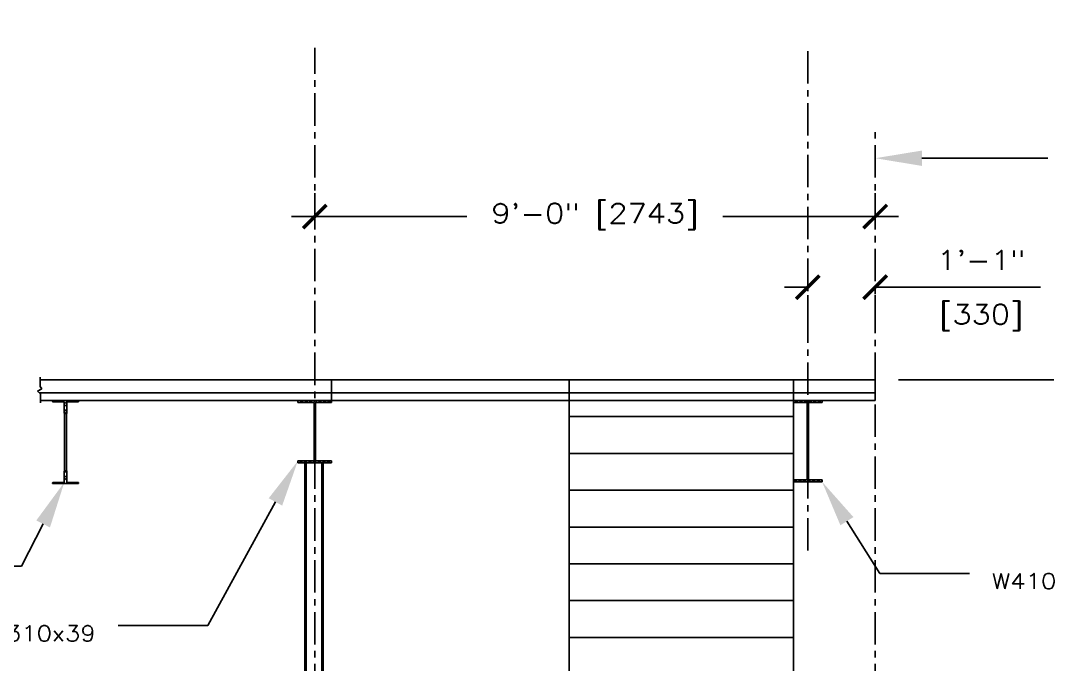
# Model space of a CAD drawing. Header units: inches. Extents: x -1254 to 5631, y 14 to 582.
# Drawn here: x 1120.5 to 1318.4, y 181.1 to 305.3 of the extents above; entities that cross this region are included whole.
import ezdxf
from ezdxf import colors
from ezdxf.entities.mleader import LeaderData, LeaderLine
from ezdxf.math import Vec2, Vec3

# ---------------------------------------------------------------- set-up
doc = ezdxf.new("R2010")
doc.units = ezdxf.units.IN
doc.header["$MEASUREMENT"] = 0
doc.linetypes.add('CENTER', pattern=[2, 1.25, -0.25, 0.25, -0.25])
for name, color, linetype in [('Arch_Section_Truss', 45, 'Continuous'), ('Center', 251, 'CENTER'), ('Dim', 5, 'Continuous'), ('LAYER131A', 131, 'Continuous'), ('Mleader', 5, 'Continuous'), ('Struc_Section_Conc', 71, 'Continuous'), ('Struc_Section_Dim', 5, 'Continuous'), ('Struc_Section_Stair', 131, 'Continuous'), ('Struc_Section_Steel', 11, 'Continuous'), ('Structural_SteelBeam', 22, 'Continuous')]:
    doc.layers.add(name, color=color, linetype=linetype)
doc.styles.add('ROMANS', font='romans.shx', dxfattribs={"width": 1.15})
doc.dimstyles.new('ROMANS', dxfattribs={"dimscale": 0, "dimtxt": 0.078125, "dimasz": 0.09375, "dimexe": 0.09375, "dimexo": 0.09375, "dimgap": 0.0625, "dimtad": 0, "dimdec": 4, "dimzin": 1, "dimdsep": 46, "dimlunit": 4, "dimtxsty": 'ROMANS', "dimblk": 'ARCHTICK', "dimcen": 0.0625, "dimdle": 0.09375, "dimclrd": 256, "dimclre": 256, "dimclrt": 256, "dimadec": 0, "dimazin": 0, "dimtfac": 1, "dimtdec": 4, "dimtofl": 0, "dimtmove": 2, "dimatfit": 0, "dimfxl": 1, "dimtfillclr": 256, "dimfrac": 2, "dimtolj": 1, "dimtzin": 0, "dimarcsym": 0})
doc.dimstyles.new('ROMANS-beside', dxfattribs={"dimscale": 0, "dimtxt": 0.078125, "dimasz": 0.09375, "dimexe": 0.09375, "dimexo": 0.09375, "dimgap": 0.0625, "dimtad": 1, "dimdec": 4, "dimzin": 1, "dimdsep": 46, "dimlunit": 4, "dimtxsty": 'ROMANS', "dimblk": 'ARCHTICK', "dimcen": 0.0625, "dimdle": 0.09375, "dimclrd": 256, "dimclre": 256, "dimclrt": 256, "dimadec": 0, "dimazin": 0, "dimtfac": 1, "dimtdec": 4, "dimtofl": 0, "dimtmove": 0, "dimatfit": 0, "dimfxl": 1, "dimtfillclr": 256, "dimfrac": 2, "dimtolj": 1, "dimtzin": 0, "dimarcsym": 0})

# ---------------------------------------------------------------- blocks, each defined once
blk = doc.blocks.new('_ArchTick')
at = {"color": 0, "linetype": 'ByBlock', "const_width": 0.15}
blk.add_lwpolyline([(-0.5, -0.5), (0.5, 0.5)], dxfattribs=at)
blk = doc.blocks.new('*D46')
at = {"layer": 'DEFPOINTS', "color": 0, "transparency": 16777216}
for p in [(1272.21, 256.84), (1285.21, 256.84), (1285.21, 253.86)]:
    blk.add_point(p, dxfattribs=at)
at = {"layer": 'Dim', "lineweight": -2, "transparency": 16777216}
for p, q in [((1272.21, 253.86), (1267.71, 253.86)), ((1285.21, 253.86), (1317.05, 253.86)), ((1272.21, 252.34), (1272.21, 249.36)), ((1285.21, 252.34), (1285.21, 249.36))]:
    blk.add_line(p, q, dxfattribs=at)
at = {"layer": 'Dim', "lineweight": -2, "transparency": 16777216, "xscale": 4.5, "yscale": 4.5, "zscale": 4.5}
blk.add_blockref('_ArchTick', (1272.21, 253.86), dxfattribs=at)
at = {"layer": 'Dim', "lineweight": -2, "transparency": 16777216, "xscale": 4.5, "yscale": 4.5, "zscale": 4.5, "rotation": 180}
blk.add_blockref('_ArchTick', (1285.21, 253.86), dxfattribs=at)
at = {"layer": 'Dim', "transparency": 16777216, "char_height": 3.75, "attachment_point": 5, "style": 'ROMANS'}
for s, insert in [('\\A1;1\'-1"', (1305.63, 259.09)), ('\\A1;[330]', (1305.63, 248))]:
    blk.add_mtext(s, dxfattribs=dict(at, insert=insert))
blk = doc.blocks.new('*D47')
at = {"layer": 'DEFPOINTS', "color": 0, "transparency": 16777216}
for p in [(1177.21, 267.48), (1177.21, 264.09), (1285.21, 264.09)]:
    blk.add_point(p, dxfattribs=at)
at = {"layer": 'Dim', "lineweight": -2, "transparency": 16777216}
for p, q in [((1177.21, 268.59), (1177.21, 271.98)), ((1285.21, 268.59), (1285.21, 271.98)), ((1172.71, 267.48), (1206.54, 267.48)), ((1289.71, 267.48), (1255.87, 267.48))]:
    blk.add_line(p, q, dxfattribs=at)
at = {"layer": 'Dim', "lineweight": -2, "transparency": 16777216, "xscale": 4.5, "yscale": 4.5, "zscale": 4.5, "rotation": 180}
blk.add_blockref('_ArchTick', (1177.21, 267.48), dxfattribs=at)
at = {"layer": 'Dim', "lineweight": -2, "transparency": 16777216, "xscale": 4.5, "yscale": 4.5, "zscale": 4.5}
blk.add_blockref('_ArchTick', (1285.21, 267.48), dxfattribs=at)
at = {"layer": 'Dim', "transparency": 16777216, "insert": (1231.21, 267.48), "char_height": 3.75, "attachment_point": 5, "style": 'ROMANS'}
blk.add_mtext('\\A1;9\'-0" [2743]', dxfattribs=at)
blk = doc.blocks.new('*D48')
at = {"layer": 'DEFPOINTS', "color": 0, "transparency": 16777216}
for p in [(1285.21, 236), (1327.81, 236), (1285.21, 95)]:
    blk.add_point(p, dxfattribs=at)
at = {"layer": 'Dim', "lineweight": -2, "transparency": 16777216}
for p, q in [((1327.81, 240.5), (1327.81, 191.91)), ((1289.71, 236), (1332.31, 236)), ((1327.81, 90.5), (1327.81, 139.09)), ((1289.71, 95), (1332.31, 95))]:
    blk.add_line(p, q, dxfattribs=at)
at = {"layer": 'Dim', "lineweight": -2, "transparency": 16777216, "xscale": 4.5, "yscale": 4.5, "zscale": 4.5}
for p, rotation in [((1327.81, 236), 90), ((1327.81, 95), 270)]:
    blk.add_blockref('_ArchTick', p, dxfattribs=dict(at, rotation=rotation))
at = {"layer": 'Dim', "transparency": 16777216, "insert": (1327.81, 165.5), "char_height": 3.75, "attachment_point": 5, "rotation": 90, "style": 'ROMANS'}
blk.add_mtext('\\A1;11\'-9" [3581]', dxfattribs=at)

msp = doc.modelspace()

# ---------------------------------------------------------------- hatches: boundary and pattern name
at = {"layer": 'Arch_Section_Truss'}
h = msp.add_hatch(dxfattribs=at)
h.set_pattern_fill('STEEL', color=256, scale=8, style=0)
h.set_pattern_definition([(45, (-4802.5386, -670.3499), (-0.70710678, 0.70710678), []), (45, (-4802.5386, -669.8499), (-0.70710678, 0.70710678), [])])
h.paths.add_polyline_path([(1128.95785, 229.62468, 0.414213562), (1129.08285, 229.49968), (1129.33285, 229.49968, 0.414213562), (1129.45785, 229.62468), (1129.45785, 231.74968), (1131.58285, 231.74968, 0.414213562), (1131.70785, 231.87468), (1131.70785, 231.99968), (1126.70785, 231.99968), (1126.70785, 231.87468, 0.414213562), (1126.83285, 231.74968), (1128.95785, 231.74968)])
h.paths.add_polyline_path([(1128.95785, 216.24968), (1126.83285, 216.24968, 0.414213562), (1126.70785, 216.12468), (1126.70785, 215.99968), (1131.70785, 215.99968), (1131.70785, 216.12468, 0.414213562), (1131.58285, 216.24968), (1129.45785, 216.24968), (1129.45785, 218.37468, 0.414213562), (1129.33285, 218.49968), (1129.08285, 218.49968, 0.414213562), (1128.95785, 218.37468)])
at = {"layer": 'Structural_SteelBeam'}
h = msp.add_hatch(dxfattribs=at)
h.set_pattern_fill('STEEL', color=256, scale=5, style=0)
h.set_pattern_definition([(45, (1353.0402, -328.0275), (-0.44194174, 0.44194174), []), (45, (1353.0402, -327.715), (-0.44194174, 0.44194174), [])])
h.paths.add_polyline_path([(1177.20785, 231.99968), (1173.95785, 231.99968), (1173.95785, 231.62468), (1177.08285, 231.62468), (1177.08285, 220.37468), (1173.95785, 220.37468), (1173.95785, 219.99968), (1177.20785, 219.99968)])
h.paths.add_polyline_path([(1180.45785, 231.99968), (1177.20785, 231.99968), (1177.20785, 219.99968), (1180.45785, 219.99968), (1180.45785, 220.37468), (1177.33285, 220.37468), (1177.33285, 231.62468), (1180.45785, 231.62468)])
h = msp.add_hatch(dxfattribs=at)
h.set_pattern_fill('STEEL', color=256, scale=5, style=0)
h.set_pattern_definition([(45, (1352.0402, -328.0275), (-0.44194174, 0.44194174), []), (45, (1352.0402, -327.715), (-0.44194174, 0.44194174), [])])
h.paths.add_polyline_path([(1274.95785, 231.99968), (1272.45785, 231.99968), (1272.45785, 231.62468), (1274.95785, 231.62468)])
h.paths.add_polyline_path([(1272.20785, 231.99968), (1269.45785, 231.99968), (1269.45785, 231.62468), (1272.08285, 231.62468), (1272.08285, 228.90968), (1272.20785, 228.90968)])
h.paths.add_polyline_path([(1272.33285, 228.90968), (1272.20785, 228.90968), (1272.20785, 221.81968), (1272.33285, 221.81968)])
h.paths.add_polyline_path([(1272.20785, 221.81968), (1272.08285, 221.81968), (1272.08285, 216.74968), (1269.45785, 216.74968), (1269.45785, 216.37468), (1272.20785, 216.37468)])
h.paths.add_polyline_path([(1272.33285, 221.81968), (1272.20785, 221.81968), (1272.20785, 216.37468), (1272.45785, 216.37468), (1272.45785, 216.74968), (1272.33285, 216.74968)])
h.paths.add_polyline_path([(1274.95785, 216.74968), (1272.45785, 216.74968), (1272.45785, 216.37468), (1274.95785, 216.37468)])

# ---------------------------------------------------------------- linework, layer by layer
at = {"layer": 'Arch_Section_Truss'}
for p, q in [((1126.70785, 231.99968), (1131.70785, 231.99968)), ((1126.70785, 231.99968), (1126.70785, 231.87468)), ((1126.83285, 231.74968), (1128.95785, 231.74968)), ((1128.95785, 231.74968), (1128.95785, 229.62468)), ((1129.45785, 231.74968), (1131.58285, 231.74968)), ((1129.45785, 231.74968), (1129.45785, 229.62468)), ((1131.70785, 231.99968), (1131.70785, 231.87468)), ((1129.02035, 229.51643), (1129.02035, 218.48294)), ((1129.02035, 229.51643), (1129.02035, 228.37468)), ((1129.08285, 229.49968), (1129.33285, 229.49968)), ((1129.39535, 229.51643), (1129.39535, 218.48294)), ((1129.39535, 229.51643), (1129.39535, 228.37468)), ((1128.95785, 216.24968), (1128.95785, 218.37468)), ((1129.08285, 218.49968), (1129.33285, 218.49968)), ((1129.45785, 216.24968), (1129.45785, 218.37468)), ((1126.70785, 215.99968), (1126.70785, 216.12468)), ((1126.70785, 215.99968), (1131.70785, 215.99968)), ((1126.83285, 216.24968), (1128.95785, 216.24968)), ((1129.45785, 216.24968), (1131.58285, 216.24968)), ((1131.70785, 215.99968), (1131.70785, 216.12468))]:
    msp.add_line(p, q, dxfattribs=at)
for centre, start, end in [((1126.83285, 231.87468), 180, 270), ((1131.58285, 231.87468), 270, 0), ((1129.08285, 229.62468), 180, 270), ((1129.33285, 229.62468), 270, 0), ((1129.08285, 218.37468), 90, 180), ((1129.33285, 218.37468), 0, 90), ((1126.83285, 216.12468), 90, 180), ((1131.58285, 216.12468), 0, 90)]:
    msp.add_arc(centre, 0.125, start, end, dxfattribs=at)
at = {"layer": 'Center', "ltscale": 5}
for p, q in [((1177.20785, 94.99968), (1177.20785, 299.98189)), ((1272.20785, 203.11922), (1272.20785, 299.98189)), ((1285.20785, 94.99968), (1285.20785, 284.77384))]:
    msp.add_line(p, q, dxfattribs=at)
at = {"layer": 'LAYER131A'}
for p, q in [((1175.33285, 219.99968), (1175.33285, 95.74968)), ((1178.83285, 219.99968), (1178.83285, 95.74968))]:
    msp.add_line(p, q, dxfattribs=at)
at = {"layer": 'Struc_Section_Conc', "ltscale": 2}
for p, q in [((1180.45785, 235.99968), (1124.29285, 235.99968)), ((1285.20785, 235.99968), (1180.45785, 235.99968)), ((1180.45785, 231.99968), (1180.45785, 235.99968)), ((1285.20785, 231.99968), (1285.20785, 235.99968)), ((1124.35489, 231.99968), (1132.19214, 231.99968)), ((1180.45785, 231.99968), (1129.17499, 231.99968)), ((1225.95785, 231.99968), (1180.45785, 231.99968)), ((1274.95785, 231.99968), (1285.20785, 231.99968))]:
    msp.add_line(p, q, dxfattribs=at)
at = {"layer": 'Struc_Section_Conc', "ltscale": 20}
for p, q in [((1180.45785, 233.49968), (1124.12498, 233.49968)), ((1180.45785, 233.49968), (1285.20785, 233.49968)), ((1225.95785, 231.99968), (1269.45785, 231.99968))]:
    msp.add_line(p, q, dxfattribs=at)
at = {"layer": 'Struc_Section_Dim', "ltscale": 2}
for p, q in [((1124.29285, 236.49321), (1124.29285, 234.7115)), ((1124.5988, 234.29475), (1123.76121, 233.79893)), ((1123.76121, 233.79893), (1124.35489, 233.31054)), ((1124.29285, 234.7115), (1124.5988, 234.29475)), ((1124.35489, 233.31054), (1124.35489, 231.55052))]:
    msp.add_line(p, q, dxfattribs=at)
at = {"layer": 'Struc_Section_Stair', "ltscale": 5}
for p, q in [((1226.20785, 165.49968), (1226.20785, 235.99968)), ((1269.45785, 165.49968), (1269.45785, 235.99968)), ((1269.45785, 228.90968), (1226.20785, 228.90968)), ((1269.45785, 221.81968), (1226.20785, 221.81968)), ((1269.45785, 214.72968), (1226.20785, 214.72968)), ((1269.45785, 207.63968), (1226.20785, 207.63968)), ((1269.45785, 200.54968), (1226.20785, 200.54968)), ((1269.45785, 193.45968), (1226.20785, 193.45968)), ((1269.45785, 186.36968), (1226.20785, 186.36968))]:
    msp.add_line(p, q, dxfattribs=at)
at = {"layer": 'Struc_Section_Steel', "ltscale": 4}
for p, q in [((1175.58285, 219.99968), (1175.58285, 95.74968)), ((1178.58285, 219.99968), (1178.58285, 95.74968))]:
    msp.add_line(p, q, dxfattribs=at)
at = {"layer": 'Structural_SteelBeam'}
for p, q in [((1180.45785, 231.99968), (1173.95785, 231.99968)), ((1173.95785, 231.99968), (1173.95785, 231.62468)), ((1177.08285, 231.62468), (1173.95785, 231.62468)), ((1177.08285, 231.62468), (1177.08285, 220.37468)), ((1177.33285, 231.62468), (1177.33285, 220.37468)), ((1180.45785, 231.62468), (1177.33285, 231.62468)), ((1180.45785, 231.99968), (1180.45785, 231.62468)), ((1274.95785, 231.99968), (1269.45785, 231.99968)), ((1269.45785, 231.99968), (1269.45785, 231.62468)), ((1272.08285, 231.62468), (1269.45785, 231.62468)), ((1272.08285, 231.62468), (1272.08285, 216.74968)), ((1272.33285, 231.62468), (1272.33285, 216.74968)), ((1274.95785, 231.62468), (1272.33285, 231.62468)), ((1274.95785, 231.99968), (1274.95785, 231.62468)), ((1177.08285, 220.37468), (1173.95785, 220.37468)), ((1173.95785, 220.37468), (1173.95785, 219.99968)), ((1180.45785, 219.99968), (1173.95785, 219.99968)), ((1180.45785, 220.37468), (1177.33285, 220.37468)), ((1180.45785, 220.37468), (1180.45785, 219.99968)), ((1272.08285, 216.74968), (1269.45785, 216.74968)), ((1269.45785, 216.74968), (1269.45785, 216.37468)), ((1274.95785, 216.37468), (1269.45785, 216.37468)), ((1274.95785, 216.74968), (1272.33285, 216.74968)), ((1274.95785, 216.74968), (1274.95785, 216.37468))]:
    msp.add_line(p, q, dxfattribs=at)

# ---------------------------------------------------------------- dimensions: what is measured, and where the dimension line sits
at = {"layer": 'Dim'}
for base, p1, p2, dimstyle, override, picture, middle in [((1177.20784, 267.47834), (1285.20785, 264.09459), (1177.20784, 264.09459), 'ROMANS', {"dimscale": 0, "dimtxt": 0.078125, "dimasz": 0.09375, "dimexe": 0.09375, "dimexo": 0.09375, "dimgap": 0.0625, "dimcen": 0.0625, "dimtix": 0, "dimtofl": 0, "dimtmove": 2, "dimatfit": 0}, '*D47', (1231.20785, 267.47834)), ((1285.20785, 253.85732), (1272.20785, 256.83676), (1285.20785, 256.83676), 'ROMANS-beside', {"dimscale": 0, "dimtxt": 0.078125, "dimasz": 0.09375, "dimexe": 0.09375, "dimexo": 0.09375, "dimgap": 0.0625, "dimpost": '\\X', "dimcen": 0.0625, "dimtix": 0, "dimtofl": 0, "dimtmove": 0, "dimatfit": 0}, '*D46', (1305.62749, 253.85732))]:
    dim = msp.add_linear_dim(base=base, p1=p1, p2=p2, dimstyle=dimstyle, override=override, dxfattribs=at)
    dim.commit()
    dim.dimension.update_dxf_attribs({"geometry": picture, "text_midpoint": middle})
dim = msp.add_linear_dim(base=(1327.80803, 235.99969), p1=(1285.20785, 94.99968), p2=(1285.20785, 235.99969), angle=90, dimstyle='ROMANS', override={"dimscale": 0, "dimtxt": 0.078125, "dimasz": 0.09375, "dimexe": 0.09375, "dimexo": 0.09375, "dimgap": 0.0625, "dimcen": 0.0625, "dimtix": 0, "dimtofl": 0, "dimtmove": 2, "dimatfit": 0}, dxfattribs=at)
dim.commit()
dim.dimension.update_dxf_attribs({"geometry": '*D48', "text_midpoint": (1327.80803, 165.49969)})

# ---------------------------------------------------------------- leaders
at = {"layer": 'Mleader'}
ml = msp.add_multileader_mtext('Standard', dxfattribs=at)
ml.set_content('\\A1;{\\W1.15;OUTSIDE FACE OF\\PGRADE BEAM BELOW}', color=256, style='ROMANS')
ml.set_leader_properties()
ml.build(insert=Vec2(0, 0))
ml.multileader.update_dxf_attribs({"dogleg_length": 0.36, "arrow_head_size": 9, "scale": 48})
ctx = ml.context
ctx.base_point, ctx.scale, ctx.char_height, ctx.arrow_head_size, ctx.landing_gap_size, ctx.plane_origin = Vec3(-58.03424, 303.4712), 48, 3, 9, 4.32, Vec3(-32.49319, 305.2712)
ctx.left_attachment, ctx.right_attachment, ctx.attachment_type = 0, 0, 1
notes = []
notes.append((ctx, [(0, (1, 1, 0), (17.4876, 303.4712), (-1, 0), 13.98184, [(0, [(36.74186, 303.4712)], 0, [])])]))
ctx.mtext.insert, ctx.mtext.width, ctx.mtext.defined_height, ctx.mtext.flow_direction = Vec3(-53.71424, 305.2712), 55.3423282, 8.91034, 5
ml = msp.add_multileader_mtext('Standard', dxfattribs=at)
ml.set_content('\\A1;{\\W1.15;OUTSIDE FACE OF\\PGRADE BEAM BELOW}', color=256, style='ROMANS')
ml.set_leader_properties()
ml.build(insert=Vec2(0, 0))
ml.multileader.update_dxf_attribs({"dogleg_length": 0.36, "arrow_head_size": 9, "scale": 48})
ctx = ml.context
ctx.base_point, ctx.scale, ctx.char_height, ctx.arrow_head_size, ctx.landing_gap_size, ctx.plane_origin, ctx.plane_x_axis = Vec3(239.51795, 303.4712), 48, 3, 9, 4.32, Vec3(213.9769, 305.2712), Vec3(-1, 0)
ctx.left_attachment, ctx.right_attachment, ctx.attachment_type = 0, 0, 1
notes.append((ctx, [(0, (1, 1, 0), (163.99611, 303.4712), (1, 0), 13.98184, [(0, [(144.74186, 303.4712)], 0, [])])]))
ctx.mtext.insert, ctx.mtext.width, ctx.mtext.defined_height, ctx.mtext.flow_direction = Vec3(182.29795, 305.2712), 55.3423282, 8.91034, 5
ml = msp.add_multileader_mtext('Standard', dxfattribs=at)
ml.set_content('\\A1;{\\W1.15;POLISHED ALUM.\\PCHECKER PLATE PANEL (TYP.)}', color=256, style='ROMANS')
ml.set_leader_properties()
ml.build(insert=Vec2(0, 0))
ml.multileader.update_dxf_attribs({"dogleg_length": 0.36, "arrow_head_size": 4.5, "scale": 24})
ctx = ml.context
ctx.base_point, ctx.scale, ctx.char_height, ctx.arrow_head_size, ctx.landing_gap_size, ctx.plane_origin = Vec3(470.67411, 294.57042), 24, 1.5, 4.5, 2.16, Vec3(471.23782, 295.47042)
ctx.left_attachment, ctx.right_attachment, ctx.attachment_type = 0, 0, 1
notes.append((ctx, [(0, (1, 1, 0), (460.43782, 294.57042), (1, 0), 10.23629, [(0, [(435.32775, 269.46035)], 0, [])])]))
ctx.mtext.insert, ctx.mtext.width, ctx.mtext.defined_height, ctx.mtext.flow_direction = Vec3(472.83411, 295.57042), 41.9247834, 4.5355, 5
ml = msp.add_multileader_mtext('Standard', dxfattribs=at)
ml.set_content('\\A1;{\\W1.15;OUTSIDE FACE OF\\PGRADE BEAM BELOW}', color=256, style='ROMANS')
ml.set_leader_properties()
ml.build(insert=Vec2(0, 0))
ml.multileader.update_dxf_attribs({"dogleg_length": 0.36, "arrow_head_size": 9, "scale": 48})
ctx = ml.context
ctx.base_point, ctx.scale, ctx.char_height, ctx.arrow_head_size, ctx.landing_gap_size, ctx.plane_origin, ctx.plane_x_axis = Vec3(1379.98395, 278.72663), 48, 3, 9, 4.32, Vec3(1354.4429, 280.52663), Vec3(-1, 0)
ctx.left_attachment, ctx.right_attachment, ctx.attachment_type = 0, 0, 1
notes.append((ctx, [(0, (1, 1, 0), (1304.46211, 278.72663), (1, 0), 13.98184, [(0, [(1285.20785, 278.72663)], 0, [])])]))
ctx.mtext.insert, ctx.mtext.width, ctx.mtext.defined_height, ctx.mtext.flow_direction = Vec3(1322.76395, 280.52663), 55.3423282, 8.91034, 5
ml = msp.add_multileader_mtext('Standard', dxfattribs=at)
ml.set_content('W12', color=256, style='ROMANS')
ml.set_leader_properties()
ml.build(insert=Vec2(0, 0))
ml.multileader.update_dxf_attribs({"dogleg_length": 0.36, "arrow_head_size": 9, "scale": 48})
ctx = ml.context
ctx.base_point, ctx.scale, ctx.char_height, ctx.arrow_head_size, ctx.landing_gap_size, ctx.plane_origin = Vec3(801.16191, 271.56767), 48, 3, 9, 4.32, Vec3(805.48191, 273.36767)
ctx.left_attachment, ctx.right_attachment, ctx.attachment_type = 0, 0, 1
notes.append((ctx, [(0, (1, 1, 0), (783.88191, 271.56767), (1, 0), 17.28, [(0, [(759.12865, 240.31358)], 0, [])])]))
ctx.mtext.insert, ctx.mtext.width, ctx.mtext.defined_height, ctx.mtext.flow_direction = Vec3(805.48191, 273.36767), 14.7164716, 7.35723, 5
ml = msp.add_multileader_mtext('Standard', dxfattribs=at)
ml.set_content('W12', color=256, style='ROMANS')
ml.set_leader_properties()
ml.build(insert=Vec2(0, 0))
ml.multileader.update_dxf_attribs({"dogleg_length": 0.36, "arrow_head_size": 9, "scale": 48})
ctx = ml.context
ctx.base_point, ctx.scale, ctx.char_height, ctx.arrow_head_size, ctx.landing_gap_size, ctx.plane_origin = Vec3(801.16191, 271.56767), 48, 3, 9, 4.32, Vec3(805.48191, 273.36767)
ctx.left_attachment, ctx.right_attachment, ctx.attachment_type = 0, 0, 1
notes.append((ctx, [(0, (1, 1, 0), (783.88191, 271.56767), (1, 0), 17.28, [(0, [(759.12865, 240.31358)], 0, [])])]))
ctx.mtext.insert, ctx.mtext.width, ctx.mtext.defined_height, ctx.mtext.flow_direction = Vec3(805.48191, 273.36767), 14.7164716, 7.35723, 5
ml = msp.add_multileader_mtext('Standard', dxfattribs=at)
ml.set_content('{\\W1.15;HSS 1-1/2"x1-1/2" [38x38] \\PRAILING (TYP.)}', color=256, style='ROMANS')
ml.set_leader_properties()
ml.build(insert=Vec2(0, 0))
ml.multileader.update_dxf_attribs({"dogleg_length": 0.36, "arrow_head_size": 4.5, "scale": 24})
ctx = ml.context
ctx.base_point, ctx.scale, ctx.char_height, ctx.arrow_head_size, ctx.landing_gap_size, ctx.plane_origin = Vec3(514.90008, 262.66014), 24, 1.5, 4.5, 2.16, Vec3(514.0944, 263.56014)
ctx.left_attachment, ctx.right_attachment, ctx.attachment_type = 0, 0, 1
notes.append((ctx, [(0, (1, 1, 0), (503.2944, 262.66014), (1, 0), 11.60568, [(0, [(486.58483, 246.05096)], 0, [])])]))
ctx.mtext.insert, ctx.mtext.width, ctx.mtext.defined_height, ctx.mtext.flow_direction = Vec3(517.06008, 263.66014), 41.9247834, 4.5355, 5
ml = msp.add_multileader_mtext('Standard', dxfattribs=at)
ml.set_content('{\\W1.15;9.5%%C CABLES (TYP.)}', color=256, style='ROMANS')
ml.set_leader_properties()
ml.build(insert=Vec2(0, 0))
ml.multileader.update_dxf_attribs({"dogleg_length": 0.36, "arrow_head_size": 4.5, "scale": 24})
ctx = ml.context
ctx.base_point, ctx.scale, ctx.char_height, ctx.arrow_head_size, ctx.landing_gap_size, ctx.plane_origin = Vec3(543.02634, 240.61417), 24, 1.5, 4.5, 2.16, Vec3(534.56085, 241.51417)
ctx.left_attachment, ctx.right_attachment, ctx.attachment_type = 0, 0, 1
notes.append((ctx, [(0, (1, 1, 0), (523.76085, 240.61417), (1, 0), 19.2655, [(0, [(507.0866, 223.93745)], 0, [])])]))
ctx.mtext.insert, ctx.mtext.width, ctx.mtext.defined_height, ctx.mtext.flow_direction = Vec3(545.18634, 241.61417), 41.9247834, 4.5355, 5
ml = msp.add_multileader_mtext('Standard', dxfattribs=at)
ml.set_content('\\A1;{\\W1.15;W250}', color=256, style='ROMANS')
ml.set_leader_properties()
ml.build(insert=Vec2(0, 0))
ml.multileader.update_dxf_attribs({"dogleg_length": 0.36, "arrow_head_size": 9, "scale": 48})
ctx = ml.context
ctx.base_point, ctx.scale, ctx.char_height, ctx.arrow_head_size, ctx.landing_gap_size, ctx.plane_origin = Vec3(-16.11281, 231.12602), 48, 3, 9, 4.32, Vec3(-30.49319, 232.92602)
ctx.left_attachment, ctx.right_attachment, ctx.attachment_type = 0, 0, 1
notes.append((ctx, [(0, (1, 1, 0), (19.4876, 231.12602), (-1, 0), 13.98184, [(0, [(38.74186, 231.12602)], 0, [])])]))
ctx.mtext.insert, ctx.mtext.width, ctx.mtext.defined_height, ctx.mtext.flow_direction = Vec3(-11.79281, 232.92602), 55.3423282, 8.91034, 5
ml = msp.add_multileader_mtext('Standard', dxfattribs=at)
ml.set_content('C250', color=256, style='ROMANS')
ml.set_leader_properties()
ml.build(insert=Vec2(0, 0))
ml.multileader.update_dxf_attribs({"dogleg_length": 0.36, "arrow_head_size": 9, "scale": 48})
ctx = ml.context
ctx.base_point, ctx.scale, ctx.char_height, ctx.arrow_head_size, ctx.landing_gap_size, ctx.plane_origin = Vec3(924.73257, 216.92518), 48, 3, 9, 4.32, Vec3(929.05257, 218.72518)
ctx.left_attachment, ctx.right_attachment, ctx.attachment_type = 0, 0, 1
notes.append((ctx, [(0, (1, 1, 0), (907.45257, 216.92518), (1, 0), 17.28, [(0, [(893.72914, 232.44397)], 0, [])])]))
ctx.mtext.insert, ctx.mtext.width, ctx.mtext.defined_height, ctx.mtext.flow_direction = Vec3(929.05257, 218.72518), 24.5220423, 9.34046, 5
ml = msp.add_multileader_mtext('Standard', dxfattribs=at)
ml.set_content('C250', color=256, style='ROMANS')
ml.set_leader_properties()
ml.build(insert=Vec2(0, 0))
ml.multileader.update_dxf_attribs({"dogleg_length": 0.36, "arrow_head_size": 9, "scale": 48})
ctx = ml.context
ctx.base_point, ctx.scale, ctx.char_height, ctx.arrow_head_size, ctx.landing_gap_size, ctx.plane_origin = Vec3(924.73257, 216.92518), 48, 3, 9, 4.32, Vec3(929.05257, 218.72518)
ctx.left_attachment, ctx.right_attachment, ctx.attachment_type = 0, 0, 1
notes.append((ctx, [(0, (1, 1, 0), (907.45257, 216.92518), (1, 0), 17.28, [(0, [(893.72914, 232.44397)], 0, [])])]))
ctx.mtext.insert, ctx.mtext.width, ctx.mtext.defined_height, ctx.mtext.flow_direction = Vec3(929.05257, 218.72518), 24.5220423, 9.34046, 5
ml = msp.add_multileader_mtext('Standard', dxfattribs=at)
ml.set_content('W410', color=256, style='ROMANS')
ml.set_leader_properties()
ml.build(insert=Vec2(0, 0))
ml.multileader.update_dxf_attribs({"dogleg_length": 0.36, "arrow_head_size": 9, "scale": 48})
ctx = ml.context
ctx.base_point, ctx.scale, ctx.char_height, ctx.arrow_head_size, ctx.landing_gap_size, ctx.plane_origin = Vec3(184.17442, 208.13586), 48, 3, 9, 4.32, Vec3(187.89139, 202.35499)
ctx.left_attachment, ctx.right_attachment, ctx.attachment_type = 0, 0, 1
notes.append((ctx, [(0, (1, 1, 0), (166.89442, 208.13586), (1, 0), 17.28, [(0, [(159.49186, 224.81352)], 0, [])])]))
ctx.mtext.insert, ctx.mtext.width, ctx.mtext.defined_height, ctx.mtext.flow_direction = Vec3(188.49442, 208.13586), 30.4980626, 13.66389, 5
ml = msp.add_multileader_mtext('Standard', dxfattribs=at)
ml.set_content('W310{\\A1;\\W1.15;\\C256;x39}', color=256, style='ROMANS')
ml.set_leader_properties()
ml.build(insert=Vec2(0, 0))
ml.multileader.update_dxf_attribs({"dogleg_length": 0.36, "arrow_head_size": 9, "scale": 48})
ctx = ml.context
ctx.base_point, ctx.scale, ctx.char_height, ctx.arrow_head_size, ctx.landing_gap_size, ctx.plane_origin = Vec3(1108.51157, 188.629), 48, 3, 9, 4.32, Vec3(1135.74598, 198.53494)
ctx.left_attachment, ctx.right_attachment, ctx.text_align_type, ctx.attachment_type = 0, 0, 2, 1
notes.append((ctx, [(0, (1, 1, 0), (1156.61014, 188.629), (-1, 0), 17.28, [(0, [(1173.95785, 220.37468)], 0, [])])]))
ctx.mtext.insert, ctx.mtext.width, ctx.mtext.defined_height, ctx.mtext.alignment, ctx.mtext.flow_direction = Vec3(1135.01014, 188.629), 28.0825354, 5.94356, 3, 5
ml = msp.add_multileader_mtext('Standard', dxfattribs=at)
ml.set_content('{\\W1.15;HSS 1-1/2"x1-1/2" \\P[38x38] POSTS (TYP.)}', color=256, style='ROMANS')
ml.set_leader_properties()
ml.build(insert=Vec2(0, 0))
ml.multileader.update_dxf_attribs({"dogleg_length": 0.36, "arrow_head_size": 4.5, "scale": 24})
ctx = ml.context
ctx.base_point, ctx.scale, ctx.char_height, ctx.arrow_head_size, ctx.landing_gap_size, ctx.plane_origin = Vec3(552.34171, 219.79423), 24, 1.5, 4.5, 2.16, Vec3(557.1057, 220.69423)
ctx.left_attachment, ctx.right_attachment, ctx.attachment_type = 0, 0, 1
notes.append((ctx, [(0, (1, 1, 0), (546.3057, 219.79423), (1, 0), 6.03601, [(0, [(534.19665, 207.70052)], 0, [])])]))
ctx.mtext.insert, ctx.mtext.width, ctx.mtext.defined_height, ctx.mtext.flow_direction = Vec3(554.50171, 219.79423), 41.9247834, 4.5355, 5
ml = msp.add_multileader_mtext('Standard', dxfattribs=at)
ml.set_content('W410', color=256, style='ROMANS')
ml.set_leader_properties()
ml.build(insert=Vec2(0, 0))
ml.multileader.update_dxf_attribs({"dogleg_length": 0.36, "arrow_head_size": 9, "scale": 48})
ctx = ml.context
ctx.base_point, ctx.scale, ctx.char_height, ctx.arrow_head_size, ctx.landing_gap_size, ctx.plane_origin = Vec3(695.40056, 203.88885), 48, 3, 9, 4.32, Vec3(699.72056, 205.68885)
ctx.left_attachment, ctx.right_attachment, ctx.attachment_type = 0, 0, 1
notes.append((ctx, [(0, (1, 1, 0), (725.65914, 203.88885), (-1, 0), 8.64, [(0, [(738.37221, 220.37732)], 0, [])])]))
ctx.mtext.insert, ctx.mtext.width, ctx.mtext.defined_height, ctx.mtext.flow_direction = Vec3(699.72056, 205.68885), 18.3987595, 6.84511, 5
ml = msp.add_multileader_mtext('Standard', dxfattribs=at)
ml.set_content('350 OWSJ', color=256, style='ROMANS')
ml.set_leader_properties()
ml.build(insert=Vec2(0, 0))
ml.multileader.update_dxf_attribs({"dogleg_length": 0.36, "arrow_head_size": 9, "scale": 48})
ctx = ml.context
ctx.base_point, ctx.scale, ctx.char_height, ctx.arrow_head_size, ctx.landing_gap_size, ctx.plane_origin = Vec3(1069.17926, 200.07293), 48, 3, 9, 4.32, Vec3(1086.80641, 201.87293)
ctx.left_attachment, ctx.right_attachment, ctx.text_align_type, ctx.attachment_type = 0, 0, 2, 1
notes.append((ctx, [(0, (1, 1, 0), (1120.72784, 200.07293), (-1, 0), 17.28, [(0, [(1128.95785, 216.24968)], 0, [])])]))
ctx.mtext.insert, ctx.mtext.width, ctx.mtext.defined_height, ctx.mtext.alignment, ctx.mtext.flow_direction = Vec3(1099.12784, 200.07293), 31.4150322, 6.19686, 3, 5
ml = msp.add_multileader_mtext('Standard', dxfattribs=at)
ml.set_content('W410', color=256, style='ROMANS')
ml.set_leader_properties()
ml.build(insert=Vec2(0, 0))
ml.multileader.update_dxf_attribs({"dogleg_length": 0.36, "arrow_head_size": 9, "scale": 48})
ctx = ml.context
ctx.base_point, ctx.scale, ctx.char_height, ctx.arrow_head_size, ctx.landing_gap_size, ctx.plane_origin = Vec3(1303.36559, 198.70258), 48, 3, 9, 4.32, Vec3(1292.50256, 201.29466)
ctx.left_attachment, ctx.right_attachment, ctx.attachment_type = 0, 0, 1
notes.append((ctx, [(0, (1, 1, 0), (1286.08559, 198.70258), (1, 0), 17.28, [(0, [(1274.95785, 216.37468)], 0, [])])]))
ctx.mtext.insert, ctx.mtext.width, ctx.mtext.defined_height, ctx.mtext.flow_direction = Vec3(1307.68559, 198.70258), 23.3418088, 12.21982, 5
ml = msp.add_multileader_mtext('Standard', dxfattribs=at)
ml.set_content('{\\W1.15;POLISHED ALUM. CHECKER \\PPLATE PANEL (TYP.)}', color=256, style='ROMANS')
ml.set_leader_properties()
ml.build(insert=Vec2(0, 0))
ml.multileader.update_dxf_attribs({"dogleg_length": 0.36, "arrow_head_size": 4.5, "scale": 24})
ctx = ml.context
ctx.base_point, ctx.scale, ctx.char_height, ctx.arrow_head_size, ctx.landing_gap_size, ctx.plane_origin = Vec3(548.43186, 204.20513), 24, 1.5, 4.5, 2.16, Vec3(552.27362, 205.10513)
ctx.left_attachment, ctx.right_attachment, ctx.attachment_type = 0, 0, 1
notes.append((ctx, [(0, (1, 1, 0), (541.47362, 204.20513), (1, 0), 6.95823, [(0, [(529.36457, 192.11143)], 0, [])])]))
ctx.mtext.insert, ctx.mtext.width, ctx.mtext.defined_height, ctx.mtext.flow_direction = Vec3(550.59186, 205.20513), 41.9247834, 4.5355, 5
ml = msp.add_multileader_mtext('Standard', dxfattribs=at)
ml.set_content('{\\W1.15;POLISHED ALUM. CHECKER \\PPLATE PANEL (TYP.)}', color=256, style='ROMANS')
ml.set_leader_properties()
ml.build(insert=Vec2(0, 0))
ml.multileader.update_dxf_attribs({"dogleg_length": 0.36, "arrow_head_size": 4.5, "scale": 24})
ctx = ml.context
ctx.base_point, ctx.scale, ctx.char_height, ctx.arrow_head_size, ctx.landing_gap_size, ctx.plane_origin = Vec3(547.6867, 195.09648), 24, 1.5, 4.5, 2.16, Vec3(550.55673, 195.99648)
ctx.left_attachment, ctx.right_attachment, ctx.attachment_type = 0, 0, 1
notes.append((ctx, [(0, (1, 1, 0), (539.75673, 195.09648), (1, 0), 7.92997, [(0, [(527.64768, 183.00278)], 0, [])])]))
ctx.mtext.insert, ctx.mtext.width, ctx.mtext.defined_height, ctx.mtext.flow_direction = Vec3(549.8467, 196.09648), 41.9247834, 4.5355, 5
for ctx, leaders in notes:
    for number, flags, end, landing, length, lines in leaders:
        leader = LeaderData()
        leader.index, (leader.has_last_leader_line, leader.has_dogleg_vector, leader.attachment_direction) = number, flags
        leader.last_leader_point, leader.dogleg_vector, leader.dogleg_length = Vec3(end), Vec3(landing), length
        for number, points, colour, breaks in lines:
            line = LeaderLine()
            line.index, line.vertices, line.color, line.breaks = number, Vec3.list(points), colors.encode_raw_color(colour), breaks
            leader.lines.append(line)
        ctx.leaders.append(leader)

doc.saveas('drawing.dxf')
